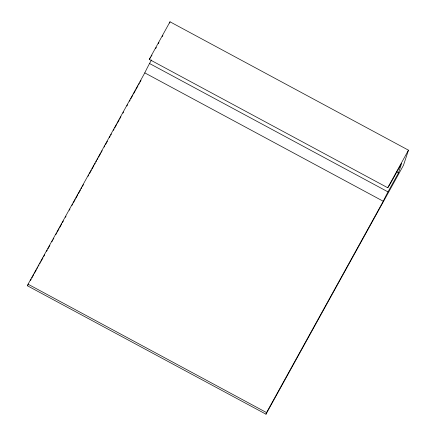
<?xml version="1.0" encoding="UTF-8"?>
<svg xmlns="http://www.w3.org/2000/svg" width="436" height="436" viewBox="0 0 436 436"><rect width="100%" height="100%" fill="white"/><g stroke="black" fill="none" stroke-linecap="round" stroke-linejoin="round"><path stroke-width="0.65" d="M265.993 414.2L266.527 412.581L383.249 201.252A13.81 0.6 -61.7 0 1 387.996 191.884L398.477 172.912L401.66 163.277L391.179 182.253A21.44 0.932 -61.7 0 1 387.718 187.742L149.259 59.367L170.007 21.8L408.467 150.175L403.464 165.309L265.993 414.2L27.533 285.825L28.068 284.207L144.79 72.877A13.81 0.6 -61.7 0 1 149.537 63.509L151.499 59.95M169.588 23.059L170.007 21.8M155.668 48.538L156.322 47.355M158.29 43.796L158.944 42.608M162.219 36.678L162.873 35.496M27.533 285.825L28.52 284.038M30.493 280.468L31.152 279.274M31.812 278.081L33.785 274.511M34.439 273.317L36.411 269.748M37.071 268.554L37.73 267.366M38.384 266.173L39.044 264.984M39.703 263.791L40.357 262.603M41.017 261.409L42.99 257.84M43.649 256.646L44.636 254.864M46.608 251.289L47.268 250.101M47.922 248.907L49.895 245.332M51.873 241.762L52.527 240.568M53.187 239.38L53.846 238.187M55.819 234.617L56.473 233.424M57.132 232.235L59.105 228.66M59.765 227.472L61.738 223.897M62.397 222.709L63.384 220.921M65.356 217.351L66.01 216.158M69.302 210.201L69.956 209.013M71.929 205.438L72.589 204.25M73.248 203.056L75.221 199.486M75.88 198.293L77.853 194.723M78.507 193.53L80.48 189.96M81.14 188.766L81.799 187.578M82.453 186.385L83.445 184.602M88.045 176.264L88.704 175.07M89.364 173.882L91.337 170.307M91.991 169.119L93.963 165.544M94.623 164.356L95.282 163.162M95.942 161.974L96.596 160.78M97.255 159.592L97.915 158.399M98.569 157.211L100.542 153.636M101.201 152.447L102.188 150.66M104.16 147.085L104.82 145.897M105.479 144.703L107.452 141.133M109.425 137.558L110.079 136.37M110.739 135.176L111.398 133.988M113.371 130.413L114.025 129.225M114.684 128.031L116.657 124.462M117.317 123.268L119.29 119.698M119.949 118.505L120.936 116.717M122.908 113.147L123.562 111.954M126.854 106.003L127.514 104.809M129.487 101.239L130.141 100.046M130.8 98.858L132.773 95.282M133.432 94.094L135.405 90.519M136.059 89.331L138.038 85.756M138.692 84.568L139.351 83.374M140.011 82.186L140.997 80.398M387.718 187.742L408.467 150.175M396.678 171.942L398.477 172.912M149.537 63.509L387.996 191.884M144.79 72.877L383.249 201.252M28.068 284.207L266.527 412.581M151.968 55.143A21.44 0.932 -61.7 0 1 151.281 56.282M150.66 57.279A21.44 0.932 -61.7 0 1 150.376 57.726M150.109 58.135A21.44 0.932 -61.7 0 1 149.259 59.367"/></g></svg>
